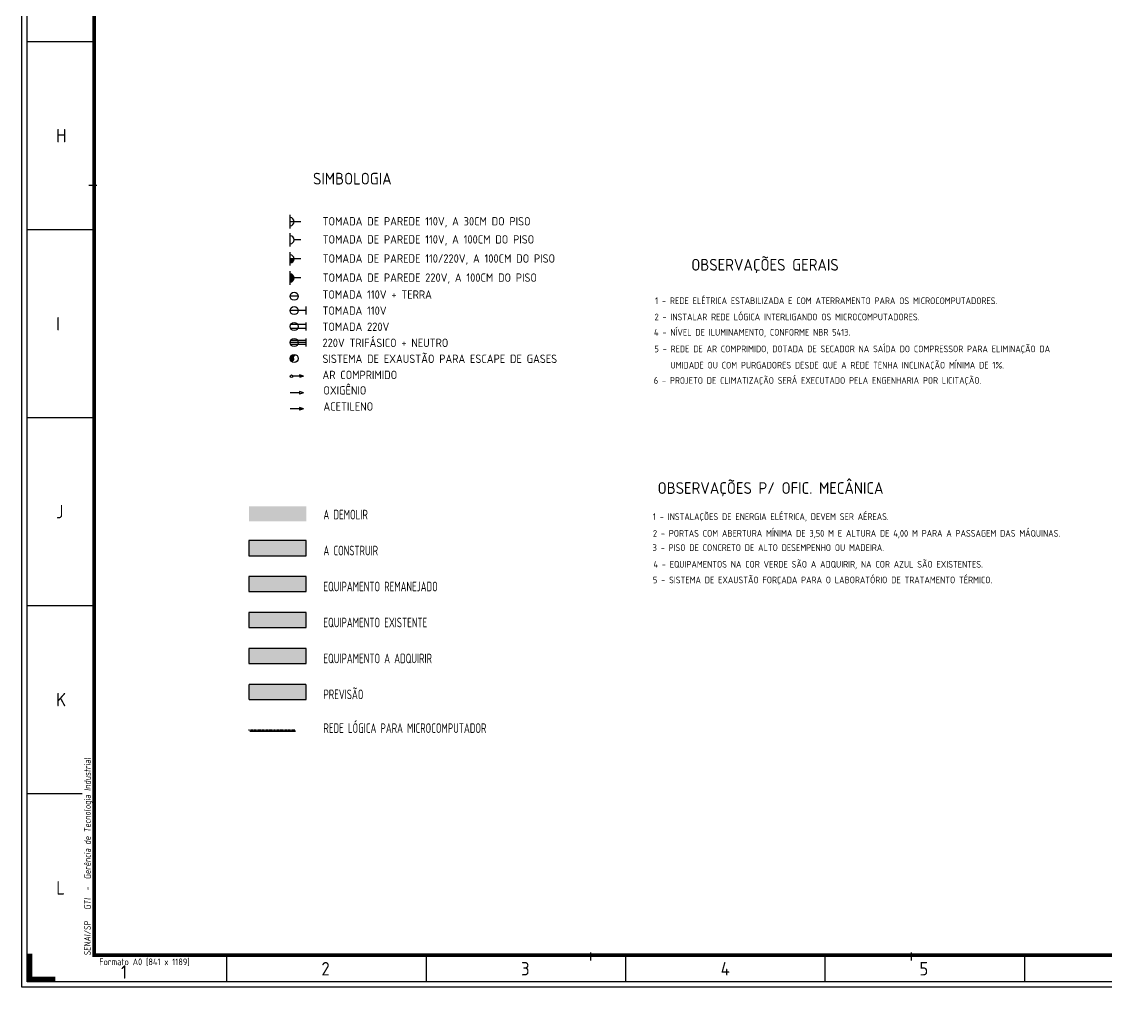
# Model space of a CAD drawing. Header units: millimetres. Extents: x 18768 to 1484868, y -11027 to 520152.
# Drawn here: x 146868 to 187274, y 98710 to 134699 of the extents above; entities that cross this region are included whole.
import ezdxf

# ---------------------------------------------------------------- set-up
doc = ezdxf.new("R2010")
doc.units = ezdxf.units.MM
for name, pattern in [('DASHDOT2', [0.5, 0.25, -0.125, 0, -0.125]), ('DIVIDE', [2.15, 1.5, -0.2, 0.05, -0.15, 0.05, -0.2]), ('HIDDEN2', [4.762499999999999, 3.175, -1.5875])]:
    doc.linetypes.add(name, pattern=pattern)
for name, color, linetype in [('025', 3, 'Continuous'), ('035', 2, 'Continuous'), ('050', 166, 'Continuous'), ('100', 176, 'Continuous'), ('L018-SIMBOLO1', 3, 'Continuous'), ('L018-SIMBOLO3', 3, 'Continuous'), ('L025-CONTORNO', 7, 'Continuous'), ('L025-IMPLANTAÇÃO', 1, 'Continuous'), ('L025-PREVISÃO', 254, 'HIDDEN2'), ('L025-TEXTO', 7, 'Continuous'), ('L035-ARRANJO-ADQUIRIR', 102, 'Continuous'), ('L035-ARRANJO-EXISTENTE', 180, 'Continuous'), ('L035-ARRANJO-REMANEJADO', 200, 'Continuous'), ('L035-TEXTO', 40, 'Continuous')]:
    doc.layers.add(name, color=color, linetype=linetype)
doc.layers.add('L035-DEMOLIÇÃO', color=40, linetype='Continuous', plot=False)
doc.styles.add('ISO-CP--18', font='isocp.shx', dxfattribs={"width": 0.75, "height": 180})
doc.styles.add('ISO-CP--25', font='isocp.shx', dxfattribs={"height": 250})
doc.styles.add('ISO-CP--35', font='isocp.shx', dxfattribs={"height": 350})
doc.styles.add('ISO-CP--50', font='isocp.shx', dxfattribs={"height": 500})

# ---------------------------------------------------------------- blocks, each defined once
blk = doc.blocks.new('A0')
at = {"layer": '025'}
for points in [[(119300, 84500), (119300, 0), (0, 0), (0, 84499.99999999999)], [(200, 84299.99999999999), (119100, 84300), (119100, 200), (200, 200)]]:
    blk.add_lwpolyline(points, close=True, dxfattribs=at)
at = {"layer": '050'}
for p, q in [((2700, 35241.99999999999), (200, 35241.99999999999)), ((2700, 28233.99999999999), (200, 28233.99999999999)), ((2700, 21225.99999999999), (200, 21225.99999999999)), ((2700, 14217.99999999998), (200, 14217.99999999998)), ((2252.897766891147, 7209.999999999983), (200, 7209.99999999998)), ((7630.999999999995, 1200), (7630.999999999995, 200)), ((15061.99999999999, 1200), (15061.99999999999, 200)), ((22493.00000000001, 1200), (22493.00000000001, 200)), ((29924, 1200), (29924, 200)), ((37354.99999999999, 1200), (37354.99999999999, 200))]:
    blk.add_line(p, q, dxfattribs=at)
at = {"layer": '100'}
for p, q in [((2500, 29900), (2800, 29900)), ((2700, 29950), (2700, 29850)), ((2700, 29935), (2700, 29865)), ((21200, 1000), (21200, 1300)), ((33150, 1000), (33150, 1300)), ((21150, 1200), (21250, 1200)), ((21165.00000000001, 1200), (21234.99999999999, 1200)), ((33100, 1200), (33200, 1200)), ((33115.00000000001, 1200), (33184.99999999999, 1200))]:
    blk.add_line(p, q, dxfattribs=at)
at = {"layer": '100', "const_width": 140}
blk.add_lwpolyline([(2700, 83299.99999999999), (118100, 83300), (118100, 1200), (2700, 1200)], close=True, dxfattribs=at)
at = {"layer": '100', "const_width": 200}
blk.add_lwpolyline([(1250, 299.9999999999955), (299.9999999999955, 299.9999999999955), (299.9999999999955, 1250)], dxfattribs=at)
at = {"layer": '025', "style": 'ISO-CP--25'}
blk.add_text('Formato A0 [841 x 1189]', height=250, dxfattribs=at).set_placement((2887.938803559041, 824.411527365578))
at = {"layer": '035', "style": 'ISO-CP--35', "oblique": 5, "width": 0.9}
blk.add_text('SENAI/SP   GTI  -  Gerência de Tecnologia Industrial', height=250, rotation=90, dxfattribs=at).set_placement((2574.235134419996, 1180.071598928998))
at = {"layer": '050', "style": 'ISO-CP--50'}
for s, p in [('H', (1283.410516553977, 31491.60427523762)), ('I', (1283.410516553977, 24480.82499909783)), ('J', (1283.410516553977, 17476.59330120918)), ('K', (1283.410516553977, 10472.36093438128)), ('L', (1287.083242478275, 3458.169708073183)), ('1', (3698.849723376588, 322.0417984152391)), ('2', (11167.16557667962, 443.1005390922337)), ('3', (18604.12613423298, 443.1005390922337)), ('4', (26041.08669178633, 443.1005390922337)), ('5', (33444.62529288751, 443.1005390922337))]:
    blk.add_text(s, height=500, dxfattribs=at).set_placement(p)

msp = doc.modelspace()

# ---------------------------------------------------------------- hatches: boundary and pattern name
at = {"layer": 'L018-SIMBOLO1'}
for points in [[(157018.9648390968, 125858.8470152114), (156868.9648390968, 125858.8470152114), (156868.9648390968, 125708.8470152114, 0.4142135623730666)], [(156868.9648390968, 125296.9504370356), (156868.9648390968, 124996.9504370356, 1)]]:
    msp.add_hatch(color=256, dxfattribs=at).paths.add_polyline_path(points)
at = {"layer": 'L018-SIMBOLO3'}
h = msp.add_hatch(color=180, dxfattribs=at)
edge = h.paths.add_edge_path()
edge.add_arc((157018.9648390968, 122146.9377393522), 150, 45.00000000001572, 224.9999999999922)
edge.add_arc((156943.9648390968, 122115.8717221743), 81.17941502192944, 247.4999999999859, 382.5000000000141)
edge.add_arc((157093.9648390968, 122178.0037565302), 81.17941502192713, 67.50000000002387, 202.499999999995, ccw=False)
at = {"layer": 'L025-IMPLANTAÇÃO'}
msp.add_hatch(color=256, dxfattribs=at).paths.add_polyline_path([(155332.5367754765, 115360.7143187568), (155332.5367754765, 114796.820095377), (157468.9648390968, 114796.820095377), (157468.9648390968, 115360.7143187568)])
at = {"layer": 'L025-PREVISÃO'}
msp.add_hatch(color=256, dxfattribs=at).paths.add_polyline_path([(155332.5367754765, 110001.2341305217), (155332.5367754765, 109437.3399071418), (157468.9648390968, 109437.3399071418), (157468.9648390968, 110001.2341305217)])
at = {"layer": 'L035-ARRANJO-ADQUIRIR'}
msp.add_hatch(color=256, dxfattribs=at).paths.add_polyline_path([(155332.5367754765, 111341.1041775805), (155332.5367754765, 110777.2099542006), (157468.9648390968, 110777.2099542006), (157468.9648390968, 111341.1041775805)])
at = {"layer": 'L035-ARRANJO-EXISTENTE'}
msp.add_hatch(color=256, dxfattribs=at).paths.add_polyline_path([(155332.5367754765, 112680.9742246393), (155332.5367754765, 112117.0800012594), (157468.9648390968, 112117.0800012594), (157468.9648390968, 112680.9742246393)])
at = {"layer": 'L035-ARRANJO-REMANEJADO'}
msp.add_hatch(color=256, dxfattribs=at).paths.add_polyline_path([(155332.5367754765, 114020.844271698), (155332.5367754765, 113456.9500483182), (157468.9648390968, 113456.9500483182), (157468.9648390968, 114020.844271698)])
at = {"layer": 'L035-DEMOLIÇÃO'}
msp.add_hatch(color=256, dxfattribs=at).paths.add_polyline_path([(155332.5367754765, 116639.1328392941), (155332.5367754765, 116075.2386159142), (157468.9648390968, 116075.2386159142), (157468.9648390968, 116639.1328392941)])

# ---------------------------------------------------------------- linework, layer by layer
at = {"layer": 'L018-SIMBOLO1'}
for p, q in [((156868.9648390968, 126995.4076705066), (156868.9648390968, 127495.4076705066)), ((157268.9648390968, 127245.4076705066), (156868.9648390968, 127245.4076705066)), ((156868.9648390968, 126320.7435933873), (156868.9648390968, 126820.7435933873)), ((157268.9648390968, 126570.7435933873), (157018.9648390968, 126570.7435933873)), ((156868.9648390968, 125608.8470152114), (156868.9648390968, 126108.8470152114)), ((157268.9648390968, 125858.8470152114), (156868.9648390968, 125858.8470152114)), ((156868.9648390968, 124896.9504370356), (156868.9648390968, 125396.9504370356)), ((157268.9648390968, 125146.9504370356), (157018.9648390968, 125146.9504370356)), ((157168.9648390968, 124465.7603623934), (156868.9648390968, 124465.7603623934)), ((157468.9648390968, 123781.442426868), (157468.9648390968, 124081.442426868)), ((157468.9648390968, 123931.442426868), (156868.9648390968, 123931.442426868)), ((157468.9648390968, 123411.6078212856), (156889.0610285291, 123411.6078212856)), ((157468.9648390968, 123261.6078212856), (156889.0610285291, 123261.6078212856)), ((157468.9648390968, 123186.6078212856), (157468.9648390968, 123486.6078212856)), ((157468.9648390968, 122591.7727803189), (157468.9648390968, 122891.7727803189)), ((157468.9648390968, 122741.7727803189), (156868.9648390968, 122741.7727803189)), ((157468.9648390968, 122816.7727803189), (156889.0610285291, 122816.7727803189)), ((157468.9648390968, 122666.7727803189), (156889.0610285291, 122666.7727803189))]:
    msp.add_line(p, q, dxfattribs=at)
at = {"layer": 'L018-SIMBOLO1', "color": 4, "linetype": 'DASHDOT2'}
msp.add_line((157068.7905141909, 108293.4631263502, -79.4901077540483), (155312.5798668642, 108293.4631263502), dxfattribs=at)
at = {"layer": 'L018-SIMBOLO1', "color": 6, "linetype": 'DIVIDE'}
msp.add_line((157068.7905141909, 108243.4631263619, -79.55717623000245), (155362.5798668642, 108243.4631263619, -3.478021559029372), dxfattribs=at)
at = {"layer": 'L018-SIMBOLO1'}
for centre in [(157018.9648390968, 124465.7603623934), (157018.9648390968, 123931.442426868), (157018.9648390968, 123336.6078212856), (157018.9648390968, 122741.7727803189)]:
    msp.add_circle(centre, 150, dxfattribs=at)
for centre in [(156868.9648390968, 127245.4076705066), (156868.9648390968, 126570.7435933873), (156868.9648390968, 125858.8470152114), (156868.9648390968, 125146.9504370356)]:
    msp.add_arc(centre, 150, 270, 90, dxfattribs=at)
at = {"layer": 'L018-SIMBOLO3'}
for p, q in [((157368.9648390968, 121482.3614687984), (156968.9648390968, 121482.3614687984)), ((157368.9648390968, 121482.3614687984), (157218.9648390968, 121532.3614687984)), ((157368.9648390968, 121482.3614687984), (157218.9648390968, 121432.3614687984)), ((157218.9648390968, 120866.5807463228), (156868.9648390968, 120866.5807463228)), ((157368.9648390968, 120866.5807463228), (157218.9648390968, 120916.5807463228)), ((157218.9648390968, 120916.5807463228), (157218.9648390968, 120816.5807463228)), ((157368.9648390968, 120866.5807463228), (157218.9648390968, 120816.5807463228)), ((157218.9648390968, 120268.7222067933), (156868.9648390968, 120268.7222067933)), ((157218.9648390968, 120318.7222067933), (157218.9648390968, 120218.7222067933)), ((157368.9648390968, 120268.7222067933), (157218.9648390968, 120318.7222067933)), ((157368.9648390968, 120268.7222067933), (157218.9648390968, 120218.7222067933))]:
    msp.add_line(p, q, dxfattribs=at)
msp.add_lwpolyline([(157368.9648390968, 120268.7222067933, 0, 100, 0), (157218.9648390968, 120268.7222067933, 100, 100, 0)], format="xyseb", dxfattribs=at)
at = {"layer": 'L018-SIMBOLO3', "color": 180}
msp.add_circle((157018.9648390968, 122146.9377393522), 150, dxfattribs=at)
at = {"layer": 'L018-SIMBOLO3'}
msp.add_circle((156918.9648390968, 121482.3614687984), 50, dxfattribs=at)
at = {"layer": 'L025-IMPLANTAÇÃO'}
msp.add_lwpolyline([(155332.5367754765, 114796.820095377), (157468.9648390968, 114796.820095377), (157468.9648390968, 115360.7143187568), (155332.5367754765, 115360.7143187568)], close=True, dxfattribs=at)
at = {"layer": 'L025-PREVISÃO'}
msp.add_lwpolyline([(155332.5367754765, 109437.3399071418), (157468.9648390968, 109437.3399071418), (157468.9648390968, 110001.2341305217), (155332.5367754765, 110001.2341305217)], close=True, dxfattribs=at)
at = {"layer": 'L035-ARRANJO-ADQUIRIR'}
msp.add_lwpolyline([(155332.5367754765, 110777.2099542006), (157468.9648390968, 110777.2099542006), (157468.9648390968, 111341.1041775805), (155332.5367754765, 111341.1041775805)], close=True, dxfattribs=at)
at = {"layer": 'L035-ARRANJO-EXISTENTE'}
msp.add_lwpolyline([(155332.5367754765, 112117.0800012594), (157468.9648390968, 112117.0800012594), (157468.9648390968, 112680.9742246393), (155332.5367754765, 112680.9742246393)], close=True, dxfattribs=at)
at = {"layer": 'L035-ARRANJO-REMANEJADO'}
msp.add_lwpolyline([(155332.5367754765, 113456.9500483182), (157468.9648390968, 113456.9500483182), (157468.9648390968, 114020.844271698), (155332.5367754765, 114020.844271698)], close=True, dxfattribs=at)

# ---------------------------------------------------------------- block references
at = {"layer": 'L025-CONTORNO'}
msp.add_blockref('A0', (146868.2903143028, 98710.40781280305), dxfattribs=at)

# ---------------------------------------------------------------- texts
at = {"layer": 'L025-TEXTO', "style": 'ISO-CP--25'}
for s, height, p in [('TOMADA DE PAREDE 110V, A 30CM DO PISO', 312.5, (158078.4401072546, 127102.9208205975)), ('TOMADA DE PAREDE 110V, A 100CM DO PISO', 312.5, (158078.4401072546, 126428.2567434781)), ('TOMADA DE PAREDE 110/220V, A 100CM DO PISO', 312.5, (158078.4401072546, 125716.3601653023)), ('TOMADA DE PAREDE 220V, A 100CM DO PISO', 312.5, (158078.4401072546, 125004.4635871265)), ('TOMADA 110V + TERRA', 312.5, (158074.2865909597, 124373.3513633545)), ('1 - REDE ELÉTRICA ESTABILIZADA E COM ATERRAMENTO PARA OS MICROCOMPUTADORES.', 250, (170466.8645628449, 124172.7982410131)), ('TOMADA 110V', 312.5, (158074.2865909597, 123773.3513633545)), ('2 - INSTALAR REDE LÓGICA INTERLIGANDO OS MICROCOMPUTADORES.', 250, (170445.0201272708, 123568.8660158349)), ('TOMADA 220V', 312.5, (158074.2865909597, 123173.3513633545)), ('4 - NÍVEL DE ILUMINAMENTO, CONFORME NBR 5413.', 250, (170423.9869416594, 122997.125870039)), ('220V TRIFÁSICO + NEUTRO', 312.5, (158074.2865909597, 122573.3513633545)), ('5 - REDE DE AR COMPRIMIDO, DOTADA DE SECADOR NA SAÍDA DO COMPRESSOR PARA ELIMINAÇÃO DA', 250, (170439.44346492, 122379.2327908287)), ('SISTEMA DE EXAUSTÃO PARA ESCAPE DE GASES', 312.5, (158074.2865909597, 121978.5163223879)), ('UMIDADE OU COM PURGADORES DESDE QUE A REDE TENHA INCLINAÇÃO MÍNIMA DE 1%.', 250, (171039.1554853434, 121771.147593393)), ('AR COMPRIMIDO', 312.5, (158074.2865909597, 121378.5163223879)), ('OXIGÊNIO', 312.5, (158107.9530839745, 120801.5322106631)), ('6 - PROJETO DE CLIMATIZAÇÃO SERÁ EXECUTADO PELA ENGENHARIA POR LICITAÇÃO.', 250, (170415.8724322673, 121201.6037395936)), ('ACETILENO', 312.5, (158107.9530839745, 120201.5322106631)), ('1 - INSTALAÇÕES DE ENERGIA ELÉTRICA, DEVEM SER AÉREAS.', 250, (170384.1748359523, 116128.5067324358)), ('2 - PORTAS COM ABERTURA MÍNIMA DE 3,50 M E ALTURA DE 4,00 M PARA A PASSAGEM DAS MÁQUINAS.', 250, (170384.1748359523, 115503.7931675234)), ('3 - PISO DE CONCRETO DE ALTO DESEMPENHO OU MADEIRA.', 250, (170371.67949405, 114971.6494417983)), ('4 - EQUIPAMENTOS NA COR VERDE SÃO A ADQUIRIR, NA COR AZUL SÃO EXISTENTES.', 250, (170403.0271858792, 114351.0488999311)), ('5 - SISTEMA DE EXAUSTÃO FORÇADA PARA O LABORATÓRIO DE TRATAMENTO TÉRMICO.', 250, (170383.8062997182, 113768.1102450913))]:
    msp.add_text(s, height=height, dxfattribs=at).set_placement(p)
at = {"layer": 'L025-TEXTO', "style": 'ISO-CP--18', "width": 0.75}
for s, p in [('A DEMOLIR', (158108.8454750387, 116148.0784609615)), ('A CONSTRUIR', (158108.8454750387, 114808.2084139027)), ('EQUIPAMENTO REMANEJADO', (158108.8454750387, 113468.3383668439)), ('EQUIPAMENTO EXISTENTE', (158108.8454750387, 112128.4683197851)), ('EQUIPAMENTO A ADQUIRIR', (158108.8454750387, 110788.5982727263)), ('PREVISÃO', (158108.8454750387, 109448.7282256675)), ('REDE LÓGICA PARA MICROCOMPUTADOR', (158108.8454750387, 108191.1919488702))]:
    msp.add_text(s, height=360, dxfattribs=at).set_placement(p)
at = {"layer": 'L035-TEXTO', "style": 'ISO-CP--35'}
for s, p in [('SIMBOLOGIA', (157721.9215681238, 128630.2029152363)), ('OBSERVAÇÕES GERAIS', (171811.9257019844, 125419.6651173854)), ('OBSERVAÇÕES P/ OFIC. MECÂNICA', (170558.9256369911, 117099.3287758496))]:
    msp.add_text(s, height=437.5, dxfattribs=at).set_placement(p)

doc.saveas('drawing.dxf')
